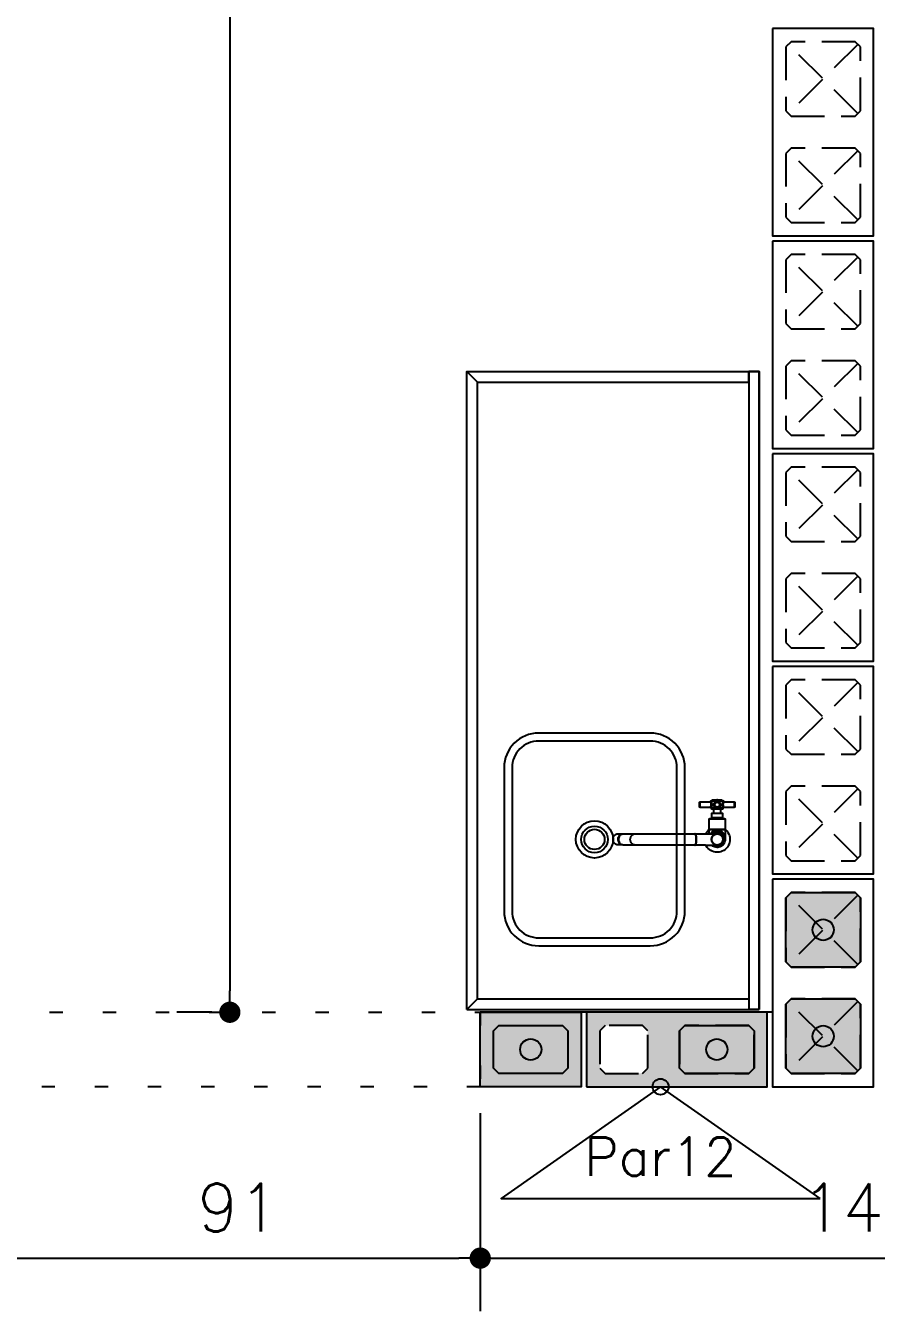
# Model space of a CAD drawing. Extents: x -14651 to 11095, y -4567 to -1290.
# Drawn here: x 2714 to 2874, y -3555.8 to -3314.1 of the extents above; entities that cross this region are included whole.
import ezdxf
from ezdxf.enums import TextEntityAlignment as Align

# ---------------------------------------------------------------- set-up
doc = ezdxf.new("R2010")
doc.units = 0
doc.header["$LTSCALE"] = 25
doc.linetypes.add('DASHED2', pattern=[0.375, 0.25, -0.125])
doc.linetypes.add('ESTILO_TQS_0002', pattern=[0.4, 0.1, -0.3])
for name, color, linetype in [('203', 1, 'DASHED2'), ('213', 252, 'Continuous'), ('241', 2, 'Continuous'), ('247', 50, 'Continuous'), ('248', 100, 'Continuous'), ('Arranque', 14, 'Continuous'), ('COTA', 1, 'Continuous'), ('FERRO', 5, 'Continuous'), ('PORTA', 3, 'ESTILO_TQS_0002'), ('PROJ', 252, 'Continuous')]:
    doc.layers.add(name, color=color, linetype=linetype)
doc.styles.add('COTA', font='romans.shx')
doc.dimstyles.new('forma', dxfattribs={"dimscale": 5, "dimtxt": 1.8, "dimasz": 0.8, "dimexe": 2, "dimexo": 1, "dimgap": 1, "dimtad": 1, "dimdec": 1, "dimzin": 9, "dimtxsty": 'COTA', "dimblk1": 'DOT', "dimblk2": 'DOT', "dimsah": 1, "dimcen": 0, "dimdle": 1, "dimclrd": 256, "dimclre": 256, "dimclrt": 2, "dimadec": 0, "dimazin": 0, "dimtfac": 1, "dimtdec": 0, "dimtmove": 0, "dimatfit": 3, "dimfxl": 1, "dimtolj": 1, "dimtzin": 0, "dimarcsym": 0})

# ---------------------------------------------------------------- blocks, each defined once
blk = doc.blocks.new('P4020')
blk.add_lwpolyline([(-19.5, -9.5), (19.5, -9.5), (19.5, 9.5), (-19.5, 9.5), (-19.5, -9.5)])
at = {"color": 1, "linetype": 'DASHED2'}
for points in [[(-17, -6), (-16, -7), (-4, -7), (-3, -6), (-3, 6), (-4, 7), (-16, 7), (-17, 6), (-17, -6)], [(3, -6), (4, -7), (16, -7), (17, -6), (17, 6), (16, 7), (4, 7), (3, 6), (3, -6)]]:
    blk.add_lwpolyline(points, dxfattribs=at)
at = {"layer": '203', "color": 253}
for p, q in [((-16.5, 6.5), (-3.5, -6.5)), ((-3.5, 6.5), (-16.5, -6.5)), ((16.5, 6.5), (3.5, -6.5)), ((3.5, 6.5), (16.5, -6.5))]:
    blk.add_line(p, q, dxfattribs=at)
blk = doc.blocks.new('P3515')
at = {"layer": '248'}
h = blk.add_hatch(color=100, dxfattribs=at)
h.paths.add_polyline_path([(17, 7), (-17, 7), (-17, -7), (17, -7)])
h.paths.add_polyline_path([(-5.5, -3.5), (-6.5, -4.5), (-13.5, -4.5), (-14.5, -3.5), (-14.5, 3.5), (-13.5, 4.5), (-6.5, 4.5), (-5.5, 3.5)], flags=16)
h.paths.add_polyline_path([(0.5, 3.5), (1.5, 4.5), (13.5, 4.5), (14.5, 3.5), (14.5, -3.5), (13.5, -4.5), (1.5, -4.5), (0.5, -3.5)], flags=16)
blk.add_lwpolyline([(-17, -7), (17, -7), (17, 7), (-17, 7), (-17, -7)])
at = {"color": 1, "linetype": 'DASHED2'}
for points in [[(-14.5, -3.5), (-13.5, -4.5), (-6.5, -4.5), (-5.5, -3.5), (-5.5, 3.5), (-6.5, 4.5), (-13.5, 4.5), (-14.5, 3.5), (-14.5, -3.5)], [(0.5, -3.5), (1.5, -4.5), (13.5, -4.5), (14.5, -3.5), (14.5, 3.5), (13.5, 4.5), (1.5, 4.5), (0.5, 3.5), (0.5, -3.5)]]:
    blk.add_lwpolyline(points, dxfattribs=at)
blk = doc.blocks.new('P2015')
at = {"layer": '247'}
h = blk.add_hatch(color=50, dxfattribs=at)
h.paths.add_polyline_path([(9.5, 7), (-9.5, 7), (-9.5, -7), (9.5, -7)])
h.paths.add_polyline_path([(6, -4.5), (-6, -4.5), (-7, -3.5), (-7, 3.5), (-6, 4.5), (6, 4.5), (7, 3.5), (7, -3.5)], flags=16)
blk.add_lwpolyline([(-9.5, -7), (9.5, -7), (9.5, 7), (-9.5, 7), (-9.5, -7)])
at = {"color": 1, "linetype": 'DASHED2'}
blk.add_lwpolyline([(-7, -3.5), (-6, -4.5), (6, -4.5), (7, -3.5), (7, 3.5), (6, 4.5), (-6, 4.5), (-7, 3.5), (-7, -3.5)], dxfattribs=at)
blk = doc.blocks.new('GR-1409')
at = {"layer": '213'}
h = blk.add_hatch(color=256, dxfattribs=at)
h.paths.add_polyline_path([(-6, 4.5), (-7, 3.5), (-7, -3.5), (-6, -4.5), (6, -4.5), (7, -3.5), (7, 3.5), (6, 4.5)])
h.paths.add_polyline_path([(-2, 0, 1), (2, 0, 1)], flags=16)
at = {"layer": 'Arranque'}
blk.add_hatch(color=256, dxfattribs=at).paths.add_polyline_path([(-2, 0, 1), (2, 0, 1)])
at = {"layer": '213'}
blk.add_lwpolyline([(-7, 3.5), (-6, 4.5), (6, 4.5), (7, 3.5), (7, -3.5), (6, -4.5), (-6, -4.5), (-7, -3.5), (-7, 3.5)], dxfattribs=at)
at = {"layer": 'FERRO', "linetype": 'Continuous'}
blk.add_circle((0, 0), 2, dxfattribs=at)
blk = doc.blocks.new('GR-1414')
at = {"layer": '213'}
h = blk.add_hatch(color=256, dxfattribs=at)
h.paths.add_polyline_path([(6, -7), (7, -6), (7, 6), (6, 7), (-6, 7), (-7, 6), (-7, -6), (-6, -7)])
h.paths.add_polyline_path([(2, 0, 1), (-2, 0, 1)], flags=16)
at = {"layer": 'Arranque'}
blk.add_hatch(color=256, dxfattribs=at).paths.add_polyline_path([(2, 0, 1), (-2, 0, 1)])
at = {"layer": '213'}
for p, q in [((-7, 6), (-6, 7)), ((-7, -6), (-7, 6)), ((-6, 7), (6, 7)), ((6, 7), (7, 6)), ((7, 6), (7, -6)), ((-6, -7), (-7, -6)), ((6, -7), (-6, -7)), ((7, -6), (6, -7))]:
    blk.add_line(p, q, dxfattribs=at)
at = {"layer": 'FERRO', "linetype": 'Continuous'}
blk.add_circle((0, 0), 2, dxfattribs=at)
blk = doc.blocks.new('_IDNPAR_2')
at = {"color": 3}
blk.add_lwpolyline([(1, -0.7), (0, 0), (-1, -0.7)], close=True, dxfattribs=at)
blk.add_circle((0, 0), 0.05, dxfattribs=at)
at = {"layer": '247', "color": 2, "style": 'COTA', "flags": 8}
blk.add_attdef('ID', text='', height=0.24, dxfattribs=at).set_placement((0, -0.4383), align=Align.MIDDLE_CENTER)
blk = doc.blocks.new('A$Cf20c1e06')
at = {"layer": 'PROJ'}
for p, q in [((28.3064, 9.3102), (28.3064, 9.3212)), ((28.3266, 9.3227), (28.3502, 9.3227)), ((28.3361, 9.3097), (28.3269, 9.3097)), ((28.3299, 9.3248), (28.3469, 9.3248)), ((28.35, 9.3097), (28.3407, 9.3097)), ((28.3705, 9.3212), (28.3705, 9.3102)), ((28.3236, 9.2889), (28.3532, 9.2889)), ((28.3484, 9.2909), (28.3284, 9.2909)), ((28.3234, 9.2688), (28.3535, 9.2688)), ((28.3234, 9.2608), (28.3234, 9.2688)), ((28.3264, 9.2688), (28.3264, 9.2698)), ((28.3382, 9.2608), (28.3377, 9.2608)), ((28.3384, 9.2608), (28.3382, 9.2608)), ((28.3504, 9.2698), (28.3504, 9.2688)), ((28.3535, 9.2688), (28.3535, 9.2508)), ((28.3377, 9.2398), (28.3381, 9.2398)), ((28.3381, 9.2398), (28.3384, 9.2398)), ((28.3534, 9.2508), (28.3534, 9.2508)), ((28.4427, 8.9253), (27.8927, 8.9253))]:
    blk.add_line(p, q, dxfattribs=at)
for points in [[(27.8677, 8.9303), (27.8877, 8.9503), (27.8877, 10.1103), (27.8677, 10.1303)], [(27.8677, 8.9303), (27.8677, 10.1303), (28.4177, 10.1303), (28.4177, 8.9303)], [(27.8877, 10.1103), (28.3977, 10.1103), (28.3977, 10.1303)], [(28.4177, 8.9303), (28.4177, 10.1303), (28.3977, 10.1303), (28.3977, 8.9303)], [(28.3469, 9.3237), (28.3299, 9.3237)], [(28.3445, 9.3077), (28.3323, 9.3077)], [(28.3274, 9.2899), (28.3494, 9.2899)], [(28.3323, 9.2999), (28.3445, 9.2999)], [(28.1586, 9.2602), (28.1572, 9.2594), (28.1559, 9.2583), (28.1548, 9.257), (28.1538, 9.2555), (28.1532, 9.2539), (28.1528, 9.2521), (28.1526, 9.2503), (28.1528, 9.2485), (28.1532, 9.2467), (28.1538, 9.245), (28.1548, 9.2436), (28.1559, 9.2423), (28.1572, 9.2412), (28.1586, 9.2404), (28.1587, 9.2404)], [(28.3168, 9.2608), (28.3377, 9.2608), (28.3385, 9.2608), (28.3392, 9.2607), (28.3398, 9.2607), (28.3403, 9.2606), (28.3405, 9.2606), (28.3407, 9.2605), (28.3409, 9.2605), (28.3411, 9.2604), (28.3412, 9.2604), (28.3414, 9.2603), (28.3415, 9.2603), (28.3417, 9.2602), (28.3419, 9.2602), (28.3421, 9.2601), (28.3422, 9.2601), (28.3424, 9.26), (28.3426, 9.2599), (28.3428, 9.2598), (28.3431, 9.2597), (28.3434, 9.2595), (28.3437, 9.2594), (28.344, 9.2592), (28.3443, 9.2589), (28.3449, 9.2585), (28.3454, 9.2581), (28.3459, 9.2576), (28.3464, 9.257), (28.3469, 9.2565), (28.3473, 9.2558), (28.3477, 9.2552), (28.348, 9.2545), (28.3483, 9.2538), (28.3485, 9.2531), (28.3487, 9.2523), (28.3488, 9.2516), (28.3489, 9.2508), (28.3489, 9.25), (28.3488, 9.2493), (28.3487, 9.2485), (28.3486, 9.2478), (28.3483, 9.247), (28.3481, 9.2463), (28.3478, 9.2456), (28.3474, 9.245), (28.347, 9.2443), (28.3466, 9.2437), (28.3461, 9.2432), (28.3457, 9.2428), (28.3453, 9.2424), (28.3451, 9.2422), (28.3449, 9.2421), (28.3448, 9.242), (28.3446, 9.2418), (28.3444, 9.2417), (28.3442, 9.2416), (28.344, 9.2414), (28.3437, 9.2413), (28.3435, 9.2412), (28.3432, 9.241), (28.3429, 9.2408), (28.3425, 9.2407), (28.3417, 9.2404), (28.3408, 9.2401), (28.3398, 9.24), (28.3388, 9.2398), (28.3377, 9.2398)], [(28.3243, 9.2698), (28.3525, 9.2698)], [(28.3168, 9.2398), (28.3381, 9.2398)], [(27.8877, 8.9503), (28.3977, 8.9503), (28.3977, 8.9303)], [(27.8677, 8.9303), (28.4177, 8.9303)], [(28.4177, 8.9303), (28.3977, 8.9303)]]:
    blk.add_lwpolyline(points, dxfattribs=at)
for points in [[(28.0027, 9.0503), (28.2127, 9.0503, 0.414214), (28.2777, 9.1153), (28.2777, 9.3853, 0.414214), (28.2127, 9.4503), (28.0027, 9.4503, 0.414214), (27.9377, 9.3853), (27.9377, 9.1153, 0.414214)], [(28.0027, 9.0653), (28.2127, 9.0653, 0.414214), (28.2627, 9.1153), (28.2627, 9.3853, 0.414214), (28.2127, 9.4353), (28.0027, 9.4353, 0.414214), (27.9527, 9.3853), (27.9527, 9.1153, 0.414214)], [(28.3502, 9.3094, 0.023181), (28.35, 9.3097), (28.3407, 9.3097), (28.3402, 9.3096), (28.3395, 9.3094), (28.3385, 9.3094), (28.3376, 9.3094), (28.3368, 9.3095), (28.3361, 9.3097), (28.3269, 9.3097, 0.022959), (28.3267, 9.3094, 0.366689), (28.3286, 9.3077), (28.3323, 9.3077), (28.3445, 9.3077), (28.3482, 9.3077, 0.366483)], [(28.3444, 9.3165), (28.3444, 9.3156), (28.3444, 9.3148), (28.3442, 9.3141), (28.3441, 9.3135), (28.3439, 9.313), (28.3436, 9.3125), (28.3434, 9.312), (28.343, 9.3116), (28.3427, 9.3112), (28.3422, 9.3107), (28.3415, 9.3102), (28.3411, 9.3099), (28.3407, 9.3097), (28.3406, 9.3101), (28.3405, 9.3106, -0.192103), (28.3364, 9.3106), (28.3363, 9.3102), (28.3361, 9.3097), (28.3356, 9.31), (28.3352, 9.3103), (28.3348, 9.3106), (28.3344, 9.3109), (28.334, 9.3113), (28.3336, 9.3119), (28.3331, 9.3127), (28.3327, 9.3136), (28.3326, 9.3143), (28.3325, 9.3148), (28.3324, 9.3153), (28.3324, 9.3158), (28.3324, 9.3164), (28.3326, 9.3172), (28.3328, 9.318), (28.333, 9.3185), (28.3332, 9.319), (28.3335, 9.3194), (28.3338, 9.3199), (28.3343, 9.3205), (28.335, 9.3211), (28.3358, 9.3216), (28.3367, 9.322), (28.3375, 9.3222), (28.3381, 9.3222), (28.3387, 9.3222), (28.3393, 9.3222), (28.3398, 9.3221), (28.3404, 9.3219), (28.341, 9.3216), (28.3417, 9.3212), (28.3421, 9.3209), (28.3425, 9.3206), (28.3428, 9.3202), (28.3431, 9.3198), (28.3435, 9.3192), (28.3439, 9.3183), (28.3442, 9.3174)], [(28.3362, 9.3107), (28.3362, 9.3107, -0.017847), (28.3359, 9.3108), (28.336, 9.3108, -0.017789), (28.3356, 9.311), (28.3357, 9.311, -0.021587), (28.3353, 9.3112), (28.3354, 9.3111, -0.027178), (28.3349, 9.3115), (28.335, 9.3114, -0.016694), (28.3347, 9.3117), (28.3347, 9.3117, -0.029524), (28.3343, 9.3121), (28.3343, 9.312, -0.024437), (28.334, 9.3125), (28.3341, 9.3124, -0.02481), (28.3337, 9.3128), (28.3338, 9.3127, -0.023752), (28.3335, 9.3132), (28.3336, 9.3131, -0.022023), (28.3334, 9.3135), (28.3334, 9.3134, -0.022441), (28.3332, 9.3139), (28.3333, 9.3138, -0.022868), (28.3331, 9.3143), (28.3331, 9.3142, -0.020181), (28.333, 9.3146), (28.333, 9.3145, -0.015814), (28.333, 9.3149), (28.333, 9.3148, -0.015915), (28.3329, 9.3152), (28.3329, 9.3151, -0.025741), (28.3329, 9.3157), (28.3329, 9.3156, -0.018498), (28.3329, 9.316), (28.3329, 9.316, -0.017313), (28.3329, 9.3163), (28.3329, 9.3163, -0.018157), (28.333, 9.3167), (28.333, 9.3166, -0.018149), (28.3331, 9.317), (28.333, 9.3169, -0.018439), (28.3331, 9.3173), (28.3331, 9.3172, -0.018647), (28.3332, 9.3176), (28.3332, 9.3175, -0.018581), (28.3334, 9.3179), (28.3333, 9.3178, -0.021766), (28.3335, 9.3183), (28.3335, 9.3182, -0.026407), (28.3338, 9.3187), (28.3337, 9.3186, -0.026609), (28.334, 9.3191), (28.334, 9.319, -0.026914), (28.3343, 9.3194), (28.3342, 9.3193, -0.025672), (28.3346, 9.3197), (28.3346, 9.3197, -0.023779), (28.335, 9.32), (28.3349, 9.3199, -0.024124), (28.3353, 9.3203), (28.3352, 9.3202, -0.024539), (28.3357, 9.3205), (28.3356, 9.3204, -0.024082), (28.336, 9.3207), (28.3359, 9.3207, -0.023177), (28.3364, 9.3209), (28.3363, 9.3208, -0.023669), (28.3368, 9.321), (28.3367, 9.321, -0.024126), (28.3372, 9.3211), (28.3371, 9.3211, -0.020906), (28.3376, 9.3212), (28.3375, 9.3212, -0.015716), (28.3378, 9.3212), (28.3378, 9.3212, -0.01579), (28.3381, 9.3212), (28.338, 9.3212, -0.016075), (28.3384, 9.3212), (28.3383, 9.3212, -0.016281), (28.3387, 9.3212), (28.3386, 9.3212, -0.016316), (28.339, 9.3212), (28.3389, 9.3212, -0.01533), (28.3392, 9.3212), (28.3392, 9.3212, -0.013711), (28.3395, 9.3211), (28.3394, 9.3212, -0.013749), (28.3397, 9.3211), (28.3396, 9.3211, -0.013768), (28.3399, 9.321), (28.3399, 9.321, -0.015624), (28.3402, 9.3209), (28.3401, 9.321, -0.018303), (28.3405, 9.3208), (28.3404, 9.3209, -0.018249), (28.3408, 9.3207), (28.3407, 9.3207, -0.018455), (28.3411, 9.3206), (28.341, 9.3206, -0.018647), (28.3414, 9.3204), (28.3413, 9.3204, -0.018591), (28.3416, 9.3202), (28.3416, 9.3203, -0.021186), (28.3419, 9.32), (28.3419, 9.32, -0.025016), (28.3423, 9.3197), (28.3422, 9.3197, -0.025258), (28.3426, 9.3193), (28.3425, 9.3194, -0.025603), (28.3429, 9.319), (28.3428, 9.3191, -0.024312), (28.3431, 9.3186), (28.343, 9.3187, -0.022281), (28.3433, 9.3183), (28.3432, 9.3184, -0.022662), (28.3435, 9.3179), (28.3434, 9.318, -0.023081), (28.3436, 9.3176), (28.3436, 9.3177, -0.023127), (28.3437, 9.3172), (28.3437, 9.3173, -0.022918), (28.3438, 9.3168), (28.3438, 9.3169, -0.020264), (28.3439, 9.3164), (28.3439, 9.3165, -0.015918), (28.3439, 9.3162), (28.3439, 9.3162, -0.015999), (28.3439, 9.3159), (28.3439, 9.316, -0.556946)], [(28.3429, 9.3157, -1), (28.3339, 9.3157, -1)], [(28.3504, 9.2698), (28.3504, 9.2688), (28.3535, 9.2688), (28.3535, 9.2506), (28.3534, 9.2508), (28.3534, 9.2508), (28.3534, 9.2491), (28.353, 9.2467), (28.3522, 9.2444), (28.3511, 9.2422), (28.3496, 9.2402), (28.3478, 9.2386), (28.3463, 9.2375), (28.3441, 9.2364), (28.3418, 9.2356), (28.3394, 9.2353), (28.3384, 9.2353), (28.336, 9.2355), (28.3336, 9.2361), (28.3314, 9.237), (28.3305, 9.2375), (28.3286, 9.239), (28.3277, 9.2398), (28.3379, 9.2398), (28.338, 9.2398, -0.956818), (28.3379, 9.2608), (28.3378, 9.2608, -0.005512), (28.338, 9.2608), (28.3377, 9.2608), (28.3234, 9.2608), (28.3234, 9.2688), (28.3264, 9.2688), (28.3264, 9.2698)]]:
    blk.add_lwpolyline(points, format="xyb", close=True, dxfattribs=at)
for points in [[(28.3261, 9.3111), (28.3263, 9.3113), (28.3264, 9.3116), (28.3265, 9.3119), (28.3267, 9.3122), (28.3268, 9.3126), (28.327, 9.313), (28.3271, 9.3134), (28.3272, 9.3137), (28.3272, 9.314), (28.3273, 9.3143), (28.3274, 9.3146), (28.3274, 9.315), (28.3274, 9.3153), (28.3274, 9.3156), (28.3274, 9.3159), (28.3274, 9.3162), (28.3274, 9.3164), (28.3274, 9.3167), (28.3273, 9.317), (28.3273, 9.3174), (28.3272, 9.3178), (28.3271, 9.3181), (28.327, 9.3185), (28.3268, 9.3188), (28.3267, 9.3192), (28.3266, 9.3195), (28.3264, 9.3198), (28.3264, 9.3198), (28.3263, 9.3201), (28.3261, 9.3204), (28.326, 9.3206), (28.326, 9.3207), (28.3258, 9.321), (28.3257, 9.3211), (28.3259, 9.3209), (28.3261, 9.3205), (28.3264, 9.32), (28.3266, 9.3193), (28.3269, 9.3186), (28.3271, 9.3179), (28.3273, 9.3172), (28.3274, 9.3166), (28.3274, 9.316), (28.3274, 9.3154), (28.3274, 9.3148), (28.3273, 9.3142), (28.3271, 9.3136), (28.3269, 9.3128), (28.3266, 9.3121), (28.3263, 9.3115), (28.3261, 9.3109), (28.326, 9.3107), (28.326, 9.3109)], [(28.3282, 9.3174), (28.3283, 9.3167), (28.3283, 9.3162), (28.3283, 9.3157), (28.3283, 9.315), (28.3282, 9.3142), (28.3281, 9.3135), (28.328, 9.313), (28.3279, 9.3125), (28.3277, 9.3118), (28.3274, 9.311), (28.3272, 9.3104), (28.3269, 9.3098), (28.3268, 9.31), (28.3269, 9.3097), (28.3269, 9.3098), (28.327, 9.31), (28.3271, 9.3102), (28.3272, 9.3105), (28.3273, 9.3108), (28.3275, 9.3112), (28.3276, 9.3116), (28.3277, 9.312), (28.3279, 9.3125), (28.328, 9.313), (28.3281, 9.3135), (28.3282, 9.3141), (28.3282, 9.3144), (28.3283, 9.3148), (28.3283, 9.3152), (28.3283, 9.3157), (28.3283, 9.3162), (28.3283, 9.3167), (28.3282, 9.3172), (28.3281, 9.3177), (28.3281, 9.3181), (28.328, 9.3185), (28.3279, 9.3189), (28.3277, 9.3194), (28.3276, 9.3198), (28.3275, 9.3202), (28.3274, 9.3205), (28.3272, 9.3209), (28.3271, 9.3212), (28.327, 9.3214), (28.3269, 9.3216), (28.3268, 9.3219), (28.3267, 9.3221), (28.3269, 9.3218), (28.3271, 9.3213), (28.3273, 9.3207), (28.3276, 9.32), (28.3278, 9.3192), (28.328, 9.3183)], [(28.3509, 9.3208), (28.3508, 9.3206), (28.3507, 9.3204), (28.3506, 9.3201), (28.3504, 9.3199), (28.3503, 9.3196), (28.3502, 9.3192), (28.35, 9.3189), (28.3499, 9.3185), (28.3498, 9.3182), (28.3497, 9.3179), (28.3496, 9.3176), (28.3496, 9.3174), (28.3495, 9.3171), (28.3495, 9.3168), (28.3495, 9.3165), (28.3494, 9.3163), (28.3494, 9.316), (28.3494, 9.3157), (28.3494, 9.3154), (28.3494, 9.3152), (28.3495, 9.3149), (28.3495, 9.3145), (28.3496, 9.3141), (28.3497, 9.3137), (28.3498, 9.3133), (28.3499, 9.313), (28.35, 9.3127), (28.3501, 9.3123), (28.3503, 9.3119), (28.3504, 9.3116), (28.3506, 9.3114), (28.3507, 9.3111), (28.3508, 9.311), (28.3509, 9.3108), (28.351, 9.3106), (28.3509, 9.3106), (28.3507, 9.3106), (28.3505, 9.3105), (28.3504, 9.3104), (28.3502, 9.3103), (28.3501, 9.3102), (28.3501, 9.31), (28.35, 9.3099), (28.35, 9.3097), (28.3498, 9.3102), (28.3495, 9.3108), (28.3493, 9.3115), (28.349, 9.3123), (28.3488, 9.3131), (28.3487, 9.314), (28.3486, 9.315), (28.3485, 9.3159), (28.3486, 9.3167), (28.3487, 9.3174), (28.3488, 9.3179), (28.3489, 9.3185), (28.349, 9.319), (28.3491, 9.3194), (28.3493, 9.3201), (28.3496, 9.3208), (28.3498, 9.3214), (28.35, 9.3218), (28.3501, 9.322), (28.35, 9.3219), (28.3499, 9.3217), (28.3499, 9.3215), (28.3498, 9.3212), (28.3496, 9.3209), (28.3495, 9.3206), (28.3494, 9.3203), (28.3493, 9.3199), (28.3491, 9.3194), (28.349, 9.319), (28.3489, 9.3185), (28.3488, 9.3179), (28.3487, 9.3176), (28.3486, 9.3172), (28.3486, 9.3169), (28.3486, 9.3165), (28.3486, 9.3161), (28.3486, 9.3157), (28.3486, 9.3152), (28.3486, 9.3148), (28.3486, 9.3143), (28.3487, 9.3138), (28.3488, 9.3134), (28.3489, 9.3129), (28.349, 9.3125), (28.3491, 9.3121), (28.3492, 9.3117), (28.3494, 9.3113), (28.3495, 9.3109), (28.3496, 9.3106), (28.3497, 9.3103), (28.3498, 9.3101), (28.3499, 9.3099), (28.35, 9.3098), (28.3501, 9.3102), (28.3505, 9.3105), (28.3509, 9.3106), (28.3507, 9.3111), (28.3505, 9.3115), (28.3502, 9.3121), (28.3499, 9.3128), (28.3497, 9.3135), (28.3495, 9.3143), (28.3494, 9.315), (28.3494, 9.3156), (28.3494, 9.3161), (28.3495, 9.3167), (28.3496, 9.3173), (28.3497, 9.318), (28.3499, 9.3187), (28.3502, 9.3194), (28.3505, 9.32), (28.3508, 9.3206)], [(28.2977, 9.2599), (28.298, 9.2593), (28.2983, 9.2585), (28.2985, 9.2578), (28.2986, 9.2572), (28.2987, 9.2566), (28.2988, 9.2559), (28.2989, 9.2552), (28.299, 9.2545), (28.2991, 9.2537), (28.2991, 9.2529), (28.2992, 9.252), (28.2992, 9.2512), (28.2992, 9.2503), (28.2992, 9.2494), (28.2992, 9.2486), (28.2991, 9.2477), (28.2991, 9.2469), (28.299, 9.2461), (28.2989, 9.2454), (28.2988, 9.2447), (28.2987, 9.244), (28.2986, 9.2434), (28.2985, 9.2428), (28.2983, 9.2421), (28.298, 9.2413), (28.2977, 9.2407), (28.2974, 9.2403), (28.2971, 9.2399), (28.2969, 9.2399), (28.2971, 9.2399), (28.2972, 9.2401), (28.2974, 9.2402), (28.2975, 9.2404), (28.2976, 9.2406), (28.2978, 9.2409), (28.2979, 9.2412), (28.298, 9.2415), (28.2982, 9.2419), (28.2983, 9.2423), (28.2985, 9.2428), (28.2986, 9.2434), (28.2987, 9.244), (28.2988, 9.2447), (28.2989, 9.2454), (28.299, 9.2461), (28.2991, 9.2469), (28.2991, 9.2477), (28.2992, 9.2486), (28.2992, 9.2494), (28.2992, 9.2503), (28.2992, 9.2512), (28.2992, 9.252), (28.2991, 9.2529), (28.2991, 9.2537), (28.299, 9.2545), (28.2989, 9.2552), (28.2988, 9.2559), (28.2987, 9.2566), (28.2986, 9.2572), (28.2985, 9.2578), (28.2983, 9.2583), (28.2982, 9.2587), (28.298, 9.2591), (28.2979, 9.2594), (28.2978, 9.2597), (28.2976, 9.26), (28.2975, 9.2602), (28.2974, 9.2604), (28.2972, 9.2605), (28.2969, 9.2608), (28.2968, 9.2608), (28.2971, 9.2607), (28.2974, 9.2603)]]:
    blk.add_lwpolyline(points, close=True, dxfattribs=at)
blk.add_polyline3d([(28.1515, 9.2606, 0), (28.1602, 9.2606, 0), (28.1617, 9.2608, 0), (28.1843, 9.2608, 0), (28.3168, 9.2608, 0), (28.3183, 9.2635, 0), (28.3202, 9.266, 0), (28.3224, 9.2682, 0), (28.3243, 9.2698, 0), (28.3236, 9.2698, 0), (28.3236, 9.2889, 0), (28.3246, 9.2899, 0), (28.3274, 9.2899, 0), (28.3284, 9.2909, 0), (28.3284, 9.2999, 0), (28.3323, 9.2999, 0), (28.3323, 9.3077, 0), (28.3286, 9.3077, 0), (28.3267, 9.3094, 0), (28.3257, 9.3102, 0), (28.3064, 9.3102, 0), (28.3054, 9.3112, 0), (28.3054, 9.3202, 0), (28.3064, 9.3212, 0), (28.3256, 9.3212, 0), (28.3266, 9.3222, 0), (28.3266, 9.3227, 0), (28.3276, 9.3237, 0), (28.3299, 9.3237, 0), (28.3299, 9.3248, 0), (28.3375, 9.3256, 0), (28.3393, 9.3256, 0), (28.3469, 9.3248, 0), (28.3469, 9.3237, 0), (28.3492, 9.3237, 0), (28.3502, 9.3227, 0), (28.3502, 9.3222, 0), (28.3512, 9.3212, 0), (28.3705, 9.3212, 0), (28.3715, 9.3202, 0), (28.3715, 9.3112, 0), (28.3705, 9.3102, 0), (28.3512, 9.3102, 0), (28.3502, 9.3094, 0), (28.3482, 9.3077, 0), (28.3445, 9.3077, 0), (28.3445, 9.2999, 0), (28.3484, 9.2999, 0), (28.3484, 9.2909, 0), (28.3494, 9.2899, 0), (28.3522, 9.2899, 0), (28.3532, 9.2889, 0), (28.3532, 9.2698, 0), (28.3525, 9.2698, 0), (28.3549, 9.2678, 0), (28.357, 9.2655, 0), (28.3588, 9.263, 0), (28.3603, 9.2603, 0), (28.3614, 9.2574, 0), (28.3621, 9.2544, 0), (28.3625, 9.2513, 0), (28.3625, 9.2503, 0), (28.3623, 9.2472, 0), (28.3617, 9.2442, 0), (28.3607, 9.2412, 0), (28.3593, 9.2384, 0), (28.3576, 9.2358, 0), (28.3556, 9.2335, 0), (28.3533, 9.2314, 0), (28.3508, 9.2297, 0), (28.348, 9.2282, 0), (28.3451, 9.2272, 0), (28.3421, 9.2265, 0), (28.339, 9.2263, 0), (28.3384, 9.2262, 0), (28.3353, 9.2264, 0), (28.3323, 9.227, 0), (28.3293, 9.228, 0), (28.3266, 9.2294, 0), (28.324, 9.2311, 0), (28.3216, 9.2331, 0), (28.3195, 9.2354, 0), (28.3178, 9.238, 0), (28.3168, 9.2398, 0), (28.1843, 9.2398, 0), (28.1617, 9.2398, 0), (28.1602, 9.24, 0), (28.1515, 9.24, 0), (28.1499, 9.2401, 0), (28.1484, 9.2406, 0), (28.147, 9.2413, 0), (28.1457, 9.2424, 0), (28.1446, 9.2436, 0), (28.1437, 9.2451, 0), (28.143, 9.2468, 0), (28.1426, 9.2485, 0), (28.1425, 9.2503, 0), (28.1426, 9.2521, 0), (28.143, 9.2538, 0), (28.1437, 9.2555, 0), (28.1446, 9.2569, 0), (28.1457, 9.2582, 0), (28.147, 9.2593, 0), (28.1484, 9.26, 0), (28.1499, 9.2605, 0), (28.1514, 9.2606, 0)], close=True, dxfattribs=at)
for points in [[(28.3256, 9.3212, 0), (28.3257, 9.3212, 0), (28.3257, 9.3212, 0), (28.3257, 9.3212, 0), (28.3257, 9.3211, 0), (28.3258, 9.321, 0), (28.3258, 9.3209, 0), (28.3259, 9.3208, 0), (28.326, 9.3207, 0), (28.326, 9.3206, 0), (28.3261, 9.3204, 0), (28.3263, 9.3201, 0), (28.3264, 9.3198, 0), (28.3264, 9.3198, 0), (28.3266, 9.3195, 0), (28.3267, 9.3192, 0), (28.3268, 9.3188, 0), (28.327, 9.3185, 0), (28.3271, 9.3181, 0), (28.3272, 9.3178, 0), (28.3273, 9.3174, 0), (28.3273, 9.317, 0), (28.3274, 9.3167, 0), (28.3274, 9.3164, 0), (28.3274, 9.3162, 0), (28.3274, 9.3159, 0), (28.3274, 9.3156, 0), (28.3274, 9.3153, 0), (28.3274, 9.315, 0), (28.3274, 9.3146, 0), (28.3273, 9.3143, 0), (28.3272, 9.314, 0), (28.3272, 9.3137, 0), (28.3271, 9.3134, 0), (28.327, 9.313, 0), (28.3268, 9.3126, 0), (28.3267, 9.3122, 0), (28.3265, 9.3119, 0), (28.3264, 9.3116, 0), (28.3263, 9.3113, 0), (28.3261, 9.3111, 0), (28.326, 9.3109, 0), (28.326, 9.3107, 0), (28.3259, 9.3106, 0)], [(28.3259, 9.3106, 0), (28.3261, 9.3106, 0), (28.3262, 9.3106, 0), (28.3264, 9.3105, 0), (28.3265, 9.3104, 0), (28.3266, 9.3103, 0), (28.3267, 9.3101, 0), (28.3268, 9.31, 0), (28.3269, 9.3098, 0), (28.3269, 9.3097, 0)], [(28.3269, 9.3097, 0), (28.3269, 9.3098, 0), (28.327, 9.31, 0), (28.3271, 9.3102, 0), (28.3272, 9.3105, 0), (28.3273, 9.3108, 0), (28.3275, 9.3112, 0), (28.3276, 9.3116, 0), (28.3277, 9.312, 0), (28.3279, 9.3125, 0), (28.328, 9.313, 0), (28.3281, 9.3135, 0), (28.3282, 9.3141, 0), (28.3282, 9.3144, 0), (28.3283, 9.3148, 0), (28.3283, 9.3152, 0), (28.3283, 9.3157, 0), (28.3283, 9.3162, 0), (28.3283, 9.3167, 0), (28.3282, 9.3172, 0), (28.3281, 9.3177, 0), (28.3281, 9.3181, 0), (28.328, 9.3185, 0), (28.3279, 9.3189, 0), (28.3277, 9.3194, 0), (28.3276, 9.3198, 0), (28.3275, 9.3202, 0), (28.3274, 9.3205, 0), (28.3272, 9.3209, 0), (28.3271, 9.3212, 0), (28.327, 9.3214, 0), (28.3269, 9.3216, 0), (28.3269, 9.3218, 0), (28.3268, 9.3219, 0), (28.3268, 9.322, 0), (28.3267, 9.3221, 0), (28.3267, 9.3222, 0), (28.3267, 9.3222, 0), (28.3267, 9.3222, 0), (28.3266, 9.3222, 0)], [(28.3407, 9.3097, 0), (28.341, 9.3098, 0), (28.3412, 9.3099, 0), (28.3414, 9.3101, 0), (28.3416, 9.3102, 0), (28.342, 9.3105, 0), (28.3424, 9.3108, 0), (28.3427, 9.3112, 0), (28.343, 9.3116, 0), (28.3434, 9.312, 0), (28.3436, 9.3125, 0), (28.3439, 9.313, 0), (28.3441, 9.3135, 0), (28.3442, 9.3139, 0), (28.3443, 9.3142, 0), (28.3443, 9.3146, 0), (28.3444, 9.315, 0), (28.3444, 9.3154, 0), (28.3444, 9.3157, 0), (28.3444, 9.3162, 0), (28.3444, 9.3167, 0), (28.3443, 9.3172, 0), (28.3442, 9.3177, 0), (28.344, 9.3181, 0), (28.3438, 9.3185, 0), (28.3436, 9.319, 0), (28.3434, 9.3194, 0), (28.3431, 9.3198, 0), (28.3428, 9.3202, 0), (28.3425, 9.3206, 0), (28.3421, 9.3209, 0), (28.3418, 9.3211, 0), (28.3415, 9.3213, 0), (28.3412, 9.3215, 0), (28.3409, 9.3217, 0), (28.3405, 9.3218, 0), (28.3402, 9.322, 0), (28.3399, 9.322, 0), (28.3397, 9.3221, 0), (28.3394, 9.3222, 0), (28.3392, 9.3222, 0), (28.3389, 9.3222, 0), (28.3386, 9.3222, 0), (28.3383, 9.3222, 0), (28.3379, 9.3222, 0), (28.3376, 9.3222, 0), (28.3373, 9.3221, 0), (28.3369, 9.322, 0), (28.3365, 9.3219, 0), (28.336, 9.3217, 0), (28.3356, 9.3215, 0), (28.3352, 9.3212, 0), (28.3348, 9.321, 0), (28.3345, 9.3206, 0), (28.3341, 9.3203, 0), (28.3338, 9.3199, 0), (28.3335, 9.3194, 0), (28.3332, 9.319, 0), (28.333, 9.3185, 0), (28.3328, 9.318, 0), (28.3326, 9.3174, 0), (28.3325, 9.317, 0), (28.3325, 9.3167, 0), (28.3324, 9.3163, 0), (28.3324, 9.3158, 0), (28.3324, 9.3153, 0), (28.3325, 9.3148, 0), (28.3326, 9.3143, 0), (28.3327, 9.3138, 0), (28.3328, 9.3134, 0), (28.333, 9.3129, 0), (28.3332, 9.3125, 0), (28.3334, 9.3121, 0), (28.3337, 9.3117, 0), (28.334, 9.3113, 0), (28.3344, 9.3109, 0), (28.3348, 9.3106, 0), (28.3352, 9.3103, 0), (28.3355, 9.3101, 0), (28.3358, 9.3099, 0), (28.3361, 9.3097, 0)], [(28.3329, 9.3157, 0), (28.3329, 9.3159, 0), (28.3329, 9.3162, 0), (28.333, 9.3165, 0), (28.333, 9.3168, 0), (28.3331, 9.3171, 0), (28.3332, 9.3174, 0), (28.3333, 9.3178, 0), (28.3334, 9.3181, 0), (28.3336, 9.3185, 0), (28.3339, 9.3189, 0), (28.3342, 9.3192, 0), (28.3345, 9.3196, 0), (28.3348, 9.3199, 0), (28.3351, 9.3201, 0), (28.3355, 9.3204, 0), (28.3358, 9.3206, 0), (28.3362, 9.3208, 0), (28.3366, 9.3209, 0), (28.337, 9.3211, 0), (28.3374, 9.3212, 0), (28.3377, 9.3212, 0), (28.338, 9.3212, 0), (28.3382, 9.3212, 0), (28.3385, 9.3212, 0), (28.3388, 9.3212, 0), (28.3391, 9.3212, 0), (28.3393, 9.3212, 0), (28.3396, 9.3211, 0), (28.3398, 9.3211, 0), (28.3401, 9.321, 0), (28.3404, 9.3209, 0), (28.3407, 9.3208, 0), (28.3409, 9.3206, 0), (28.3412, 9.3205, 0), (28.3415, 9.3203, 0), (28.3418, 9.3201, 0), (28.3421, 9.3198, 0), (28.3424, 9.3195, 0), (28.3427, 9.3192, 0), (28.343, 9.3188, 0), (28.3432, 9.3185, 0), (28.3434, 9.3181, 0), (28.3435, 9.3178, 0), (28.3437, 9.3174, 0), (28.3438, 9.317, 0), (28.3439, 9.3166, 0), (28.3439, 9.3163, 0), (28.3439, 9.316, 0), (28.3439, 9.3157, 0), (28.3439, 9.3157, 0)], [(28.3363, 9.3106, 0), (28.336, 9.3108, 0), (28.3357, 9.3109, 0), (28.3355, 9.3111, 0), (28.3351, 9.3113, 0), (28.3347, 9.3117, 0), (28.3347, 9.3117, 0), (28.3344, 9.312, 0), (28.3341, 9.3123, 0), (28.3339, 9.3126, 0), (28.3336, 9.313, 0), (28.3335, 9.3134, 0), (28.3333, 9.3137, 0), (28.3332, 9.3141, 0), (28.3331, 9.3145, 0), (28.333, 9.3148, 0), (28.333, 9.315, 0), (28.3329, 9.3153, 0), (28.3329, 9.3156, 0), (28.3329, 9.3157, 0)], [(28.3361, 9.3097, 0), (28.3362, 9.3099, 0), (28.3362, 9.31, 0), (28.3363, 9.3102, 0), (28.3363, 9.3103, 0), (28.3363, 9.3104, 0), (28.3363, 9.3105, 0), (28.3363, 9.3106, 0), (28.3363, 9.3106, 0), (28.3363, 9.3106, 0)], [(28.3361, 9.3097, 0), (28.3365, 9.3096, 0), (28.337, 9.3095, 0), (28.3374, 9.3094, 0), (28.3379, 9.3094, 0), (28.3383, 9.3094, 0), (28.3388, 9.3094, 0), (28.3392, 9.3094, 0), (28.3397, 9.3095, 0), (28.3402, 9.3096, 0), (28.3407, 9.3097, 0)], [(28.3405, 9.3106, 0), (28.3405, 9.3106, 0), (28.3405, 9.3106, 0), (28.3405, 9.3105, 0), (28.3405, 9.3104, 0), (28.3405, 9.3103, 0), (28.3406, 9.3101, 0), (28.3406, 9.31, 0), (28.3407, 9.3098, 0), (28.3407, 9.3097, 0)], [(28.3502, 9.3222, 0), (28.3502, 9.3222, 0), (28.3502, 9.3222, 0), (28.3501, 9.3221, 0), (28.3501, 9.322, 0), (28.35, 9.3219, 0), (28.3499, 9.3217, 0), (28.3499, 9.3215, 0), (28.3498, 9.3212, 0), (28.3496, 9.3209, 0), (28.3495, 9.3206, 0), (28.3494, 9.3203, 0), (28.3493, 9.3199, 0), (28.3491, 9.3194, 0), (28.349, 9.319, 0), (28.3489, 9.3185, 0), (28.3488, 9.3179, 0), (28.3487, 9.3176, 0), (28.3486, 9.3172, 0), (28.3486, 9.3169, 0), (28.3486, 9.3165, 0), (28.3486, 9.3161, 0), (28.3486, 9.3157, 0), (28.3486, 9.3152, 0), (28.3486, 9.3148, 0), (28.3486, 9.3143, 0), (28.3487, 9.3138, 0), (28.3488, 9.3134, 0), (28.3489, 9.3129, 0), (28.349, 9.3125, 0), (28.3491, 9.3121, 0), (28.3492, 9.3117, 0), (28.3494, 9.3113, 0), (28.3495, 9.3109, 0), (28.3496, 9.3106, 0), (28.3497, 9.3103, 0), (28.3498, 9.3101, 0), (28.3499, 9.3099, 0), (28.35, 9.3097, 0)], [(28.351, 9.3106, 0), (28.3509, 9.3108, 0), (28.3508, 9.311, 0), (28.3507, 9.3111, 0), (28.3506, 9.3114, 0), (28.3504, 9.3116, 0), (28.3503, 9.3119, 0), (28.3501, 9.3123, 0), (28.35, 9.3127, 0), (28.3499, 9.313, 0), (28.3498, 9.3133, 0), (28.3497, 9.3137, 0), (28.3496, 9.3141, 0), (28.3495, 9.3145, 0), (28.3495, 9.3149, 0), (28.3494, 9.3152, 0), (28.3494, 9.3154, 0), (28.3494, 9.3157, 0), (28.3494, 9.316, 0), (28.3494, 9.3163, 0), (28.3495, 9.3165, 0), (28.3495, 9.3168, 0), (28.3495, 9.3171, 0), (28.3496, 9.3174, 0), (28.3496, 9.3176, 0), (28.3497, 9.3179, 0), (28.3498, 9.3182, 0), (28.3499, 9.3185, 0), (28.35, 9.3189, 0), (28.3502, 9.3192, 0), (28.3503, 9.3196, 0), (28.3504, 9.3199, 0), (28.3506, 9.3201, 0), (28.3507, 9.3204, 0), (28.3508, 9.3206, 0), (28.3509, 9.3208, 0), (28.351, 9.3209, 0), (28.3511, 9.3211, 0), (28.3511, 9.3211, 0), (28.3512, 9.3212, 0), (28.3512, 9.3212, 0), (28.3512, 9.3212, 0)], [(28.35, 9.3097, 0), (28.35, 9.3099, 0), (28.3501, 9.31, 0), (28.3501, 9.3102, 0), (28.3502, 9.3103, 0), (28.3504, 9.3104, 0), (28.3505, 9.3105, 0), (28.3507, 9.3106, 0), (28.3509, 9.3106, 0), (28.351, 9.3106, 0)], [(28.159, 9.2403, 0), (28.1576, 9.2409, 0), (28.1562, 9.2417, 0), (28.155, 9.2429, 0), (28.154, 9.2442, 0), (28.1532, 9.2458, 0), (28.1526, 9.2475, 0), (28.1523, 9.2493, 0), (28.1523, 9.2511, 0), (28.1525, 9.2528, 0), (28.1531, 9.2545, 0), (28.1538, 9.2561, 0), (28.1548, 9.2575, 0), (28.156, 9.2587, 0), (28.1573, 9.2596, 0), (28.1588, 9.2603, 0), (28.159, 9.2603, 0)], [(28.1843, 9.2398, 0), (28.1842, 9.2398, 0), (28.1834, 9.2398, 0), (28.1826, 9.24, 0), (28.1819, 9.2402, 0), (28.1811, 9.2404, 0), (28.1804, 9.2408, 0), (28.1797, 9.2412, 0), (28.1791, 9.2416, 0), (28.1785, 9.2422, 0), (28.1779, 9.2428, 0), (28.1774, 9.2434, 0), (28.1769, 9.2441, 0), (28.1764, 9.2448, 0), (28.1761, 9.2456, 0), (28.1758, 9.2464, 0), (28.1755, 9.2472, 0), (28.1753, 9.2481, 0), (28.1752, 9.249, 0), (28.1751, 9.2498, 0), (28.1751, 9.2507, 0), (28.1752, 9.2516, 0), (28.1753, 9.2525, 0), (28.1755, 9.2533, 0), (28.1758, 9.2542, 0), (28.1761, 9.255, 0), (28.1765, 9.2558, 0), (28.1769, 9.2565, 0), (28.1774, 9.2572, 0), (28.1779, 9.2579, 0), (28.1785, 9.2584, 0), (28.1791, 9.259, 0), (28.1797, 9.2594, 0), (28.1804, 9.2598, 0), (28.1811, 9.2602, 0), (28.1819, 9.2604, 0), (28.1826, 9.2606, 0), (28.1834, 9.2608, 0), (28.1842, 9.2608, 0), (28.1843, 9.2608, 0)], [(28.2966, 9.2398, 0), (28.2968, 9.2398, 0), (28.2969, 9.2399, 0), (28.2971, 9.2399, 0), (28.2972, 9.2401, 0), (28.2974, 9.2402, 0), (28.2975, 9.2404, 0), (28.2976, 9.2406, 0), (28.2978, 9.2409, 0), (28.2979, 9.2412, 0), (28.298, 9.2415, 0), (28.2982, 9.2419, 0), (28.2983, 9.2423, 0), (28.2985, 9.2428, 0), (28.2986, 9.2434, 0), (28.2987, 9.244, 0), (28.2988, 9.2447, 0), (28.2989, 9.2454, 0), (28.299, 9.2461, 0), (28.2991, 9.2469, 0), (28.2991, 9.2477, 0), (28.2992, 9.2486, 0), (28.2992, 9.2494, 0), (28.2992, 9.2503, 0), (28.2992, 9.2512, 0), (28.2992, 9.252, 0), (28.2991, 9.2529, 0), (28.2991, 9.2537, 0), (28.299, 9.2545, 0), (28.2989, 9.2552, 0), (28.2988, 9.2559, 0), (28.2987, 9.2566, 0), (28.2986, 9.2572, 0), (28.2985, 9.2578, 0), (28.2983, 9.2583, 0), (28.2982, 9.2587, 0), (28.298, 9.2591, 0), (28.2979, 9.2594, 0), (28.2978, 9.2597, 0), (28.2976, 9.26, 0), (28.2975, 9.2602, 0), (28.2974, 9.2604, 0), (28.2972, 9.2605, 0), (28.2971, 9.2607, 0), (28.2969, 9.2607, 0), (28.2968, 9.2608, 0), (28.2966, 9.2608, 0)], [(28.3534, 9.2508, 0), (28.3534, 9.2509, 0), (28.3534, 9.2514, 0), (28.3534, 9.2522, 0), (28.3533, 9.2533, 0), (28.353, 9.2547, 0), (28.3526, 9.2562, 0), (28.3521, 9.2578, 0), (28.3514, 9.2593, 0), (28.3506, 9.2609, 0), (28.3496, 9.2624, 0), (28.3488, 9.2633, 0), (28.3479, 9.2643, 0), (28.3473, 9.2649, 0), (28.3466, 9.2654, 0), (28.3459, 9.266, 0), (28.3451, 9.2664, 0), (28.3444, 9.2669, 0), (28.3435, 9.2673, 0), (28.3427, 9.2676, 0), (28.3418, 9.2679, 0), (28.3409, 9.2681, 0), (28.3403, 9.2682, 0), (28.3397, 9.2683, 0), (28.3391, 9.2683, 0), (28.3385, 9.2683, 0), (28.3378, 9.2683, 0), (28.3372, 9.2683, 0), (28.3366, 9.2682, 0), (28.336, 9.2681, 0), (28.3354, 9.268, 0), (28.3347, 9.2678, 0), (28.334, 9.2675, 0), (28.3334, 9.2673, 0), (28.3324, 9.2668, 0), (28.3315, 9.2663, 0), (28.3306, 9.2657, 0), (28.3296, 9.2649, 0), (28.3288, 9.2641, 0), (28.328, 9.2633, 0), (28.3272, 9.2623, 0), (28.3265, 9.2613, 0), (28.3262, 9.2608, 0)], [(28.3277, 9.2608, 0), (28.3295, 9.2624, 0), (28.3316, 9.2637, 0), (28.3339, 9.2646, 0), (28.3363, 9.2652, 0), (28.3387, 9.2653, 0), (28.3411, 9.2651, 0), (28.3435, 9.2644, 0), (28.3457, 9.2634, 0), (28.3478, 9.2621, 0), (28.3496, 9.2604, 0), (28.3511, 9.2584, 0), (28.3522, 9.2563, 0), (28.353, 9.254, 0), (28.3534, 9.2516, 0), (28.3534, 9.2491, 0), (28.353, 9.2467, 0), (28.3522, 9.2444, 0), (28.3511, 9.2422, 0), (28.3496, 9.2402, 0), (28.3478, 9.2386, 0), (28.3463, 9.2375, 0)], [(28.3305, 9.2375, 0), (28.3286, 9.239, 0), (28.3277, 9.2398, 0)], [(28.3384, 9.2353, 0), (28.336, 9.2355, 0), (28.3336, 9.2361, 0), (28.3314, 9.237, 0), (28.3305, 9.2375, 0)], [(28.3463, 9.2375, 0), (28.3441, 9.2364, 0), (28.3418, 9.2356, 0), (28.3394, 9.2353, 0), (28.3384, 9.2353, 0)]]:
    blk.add_polyline3d(points, dxfattribs=at)
for centre, radius in [((28.3384, 9.3157), 0.00551), ((28.3384, 9.3157), 0.00451), ((28.1077, 9.2503), 0.035), ((28.1077, 9.2503), 0.025), ((28.1077, 9.2503), 0.019)]:
    blk.add_circle(centre, radius, dxfattribs=at)
for centre, radius, start, end in [((28.3289, 9.3089), 0.00352, 150.144, 157.7253), ((28.3304, 9.3074), 0.00419, 146.3018, 151.5618), ((28.3384, 9.3157), 0.00551, 247.521, 292.4698), ((28.3384, 9.3157), 0.00551, 292.4878, 359.9995), ((28.3465, 9.3074), 0.00416, 28.4218, 33.7314), ((28.3479, 9.3089), 0.00352, 22.2783, 29.8724), ((28.3384, 9.2503), 0.0105, 91.2269, 268.2499), ((28.3384, 9.2503), 0.013, 233.7761, 126.2256), ((28.3384, 9.2503), 0.012, 240.8896, 119.1129)]:
    blk.add_arc(centre, radius, start, end, dxfattribs=at)
blk = doc.blocks.new('_Dot')
at = {"color": 0, "linetype": 'ByBlock', "lineweight": -2}
blk.add_line((-0.5, 0), (-1, 0), dxfattribs=at)
at = {"color": 0, "linetype": 'ByBlock', "const_width": 0.5}
blk.add_lwpolyline([(-0.25, 0, 1), (0.25, 0, 1)], format="xyb", close=True, dxfattribs=at)
blk = doc.blocks.new('*D165')
at = {"layer": 'COTA', "lineweight": -2, "transparency": 16777216}
for p, q in [((2708.52, -3518.6), (2708.52, -3555.83)), ((2799.52, -3518.6), (2799.52, -3555.83)), ((2712.52, -3545.83), (2795.52, -3545.83))]:
    blk.add_line(p, q, dxfattribs=at)
at = {"layer": 'Defpoints', "color": 0, "transparency": 16777216}
for p in [(2708.52, -3513.6), (2799.52, -3513.6), (2799.52, -3545.83)]:
    blk.add_point(p, dxfattribs=at)
at = {"layer": 'COTA', "lineweight": -2, "transparency": 16777216, "xscale": 4, "yscale": 4, "zscale": 4, "rotation": 180}
blk.add_blockref('_Dot', (2708.52, -3545.83), dxfattribs=at)
at = {"layer": 'COTA', "lineweight": -2, "transparency": 16777216, "xscale": 4, "yscale": 4, "zscale": 4}
blk.add_blockref('_Dot', (2799.52, -3545.83), dxfattribs=at)
at = {"layer": 'COTA', "color": 2, "transparency": 16777216, "insert": (2754.02, -3536.33), "char_height": 9, "attachment_point": 5, "style": 'COTA'}
blk.add_mtext('\\A1;91 ', dxfattribs=at)
blk = doc.blocks.new('*D166')
at = {"layer": 'COTA', "lineweight": -2, "transparency": 16777216}
for p, q in [((2799.52, -3518.6), (2799.52, -3555.83)), ((2943.52, -3518.6), (2943.52, -3555.83)), ((2803.52, -3545.83), (2939.52, -3545.83))]:
    blk.add_line(p, q, dxfattribs=at)
at = {"layer": 'Defpoints', "color": 0, "transparency": 16777216}
for p in [(2799.52, -3513.6), (2943.52, -3513.6), (2943.52, -3545.83)]:
    blk.add_point(p, dxfattribs=at)
at = {"layer": 'COTA', "lineweight": -2, "transparency": 16777216, "xscale": 4, "yscale": 4, "zscale": 4, "rotation": 180}
blk.add_blockref('_Dot', (2799.52, -3545.83), dxfattribs=at)
at = {"layer": 'COTA', "lineweight": -2, "transparency": 16777216, "xscale": 4, "yscale": 4, "zscale": 4}
blk.add_blockref('_Dot', (2943.52, -3545.83), dxfattribs=at)
at = {"layer": 'COTA', "color": 2, "transparency": 16777216, "insert": (2871.52, -3536.33), "char_height": 9, "attachment_point": 5, "style": 'COTA'}
blk.add_mtext('\\A1;144 ', dxfattribs=at)
blk = doc.blocks.new('*D216')
at = {"layer": 'COTA', "lineweight": -2, "transparency": 16777216}
for p, q in [((2748.52, -3028.6), (2742.42, -3028.6)), ((2752.42, -3032.6), (2752.42, -3495.6)), ((2749.02, -3499.6), (2742.42, -3499.6))]:
    blk.add_line(p, q, dxfattribs=at)
at = {"layer": 'Defpoints', "color": 0, "transparency": 16777216}
for p in [(2753.52, -3028.6), (2752.42, -3499.6), (2754.02, -3499.6)]:
    blk.add_point(p, dxfattribs=at)
at = {"layer": 'COTA', "lineweight": -2, "transparency": 16777216, "xscale": 4, "yscale": 4, "zscale": 4}
for p, rotation in [((2752.42, -3028.6), 90), ((2752.42, -3499.6), 270)]:
    blk.add_blockref('_Dot', p, dxfattribs=dict(at, rotation=rotation))
at = {"layer": 'COTA', "color": 2, "transparency": 16777216, "insert": (2742.92, -3264.1), "char_height": 9, "attachment_point": 5, "rotation": 90, "style": 'COTA'}
blk.add_mtext('\\A1;471 ', dxfattribs=at)

msp = doc.modelspace()

# ---------------------------------------------------------------- linework, layer by layer
at = {"layer": 'PORTA'}
msp.add_lwpolyline([(2708.52, -3499.6), (2799.52, -3499.6), (2799.52, -3513.6), (2708.52, -3513.6)], close=True, dxfattribs=at)

# ---------------------------------------------------------------- block references
for name, p in [('GR-1414', (2864.02, -3484.1)), ('GR-1414', (2864.02, -3504.1)), ('GR-1409', (2809.02, -3506.6)), ('GR-1409', (2844.02, -3506.6))]:
    msp.add_blockref(name, p)
at = {"layer": '241', "rotation": 270}
for p in [(2864.02, -3334.1), (2864.02, -3374.1), (2864.02, -3414.1), (2864.02, -3454.1), (2864.02, -3494.1)]:
    msp.add_blockref('P4020', p, dxfattribs=at)
at = {"layer": '241', "xscale": -1, "rotation": 180}
msp.add_blockref('P2015', (2809.02, -3506.6), dxfattribs=at)
at = {"layer": '241'}
msp.add_blockref('P3515', (2836.52, -3506.6), dxfattribs=at)
at = {"layer": '247', "linetype": 'Continuous', "xscale": 30, "yscale": 30, "zscale": 30}
msp.add_blockref('_IDNPAR_2', (2833.43, -3513.6), dxfattribs=at).add_auto_attribs({'ID': 'Par12'})
at = {"layer": 'COTA', "xscale": 100, "yscale": 100, "zscale": 100}
msp.add_blockref('A$Cf20c1e06', (10.24, -4392.13), dxfattribs=at)

# ---------------------------------------------------------------- dimensions: what is measured, and where the dimension line sits
at = {"layer": 'COTA'}
dim = msp.add_linear_dim(base=(2752.42, -3499.6), p1=(2753.52, -3028.6), p2=(2754.02, -3499.6), angle=90, dimstyle='forma', override={"dimpost": ' '}, dxfattribs=at)
dim.commit()
dim.dimension.update_dxf_attribs({"geometry": '*D216', "text_midpoint": (2742.92, -3264.1)})
for base, p1, p2, picture, middle in [((2799.52, -3545.83), (2708.52, -3513.6), (2799.52, -3513.6), '*D165', (2754.02, -3536.33)), ((2943.52, -3545.83), (2799.52, -3513.6), (2943.52, -3513.6), '*D166', (2871.52, -3536.33))]:
    dim = msp.add_linear_dim(base=base, p1=p1, p2=p2, dimstyle='forma', override={"dimpost": ' ', "dimtmove": 1}, dxfattribs=at)
    dim.commit()
    dim.dimension.update_dxf_attribs({"geometry": picture, "text_midpoint": middle})

doc.saveas('drawing.dxf')
